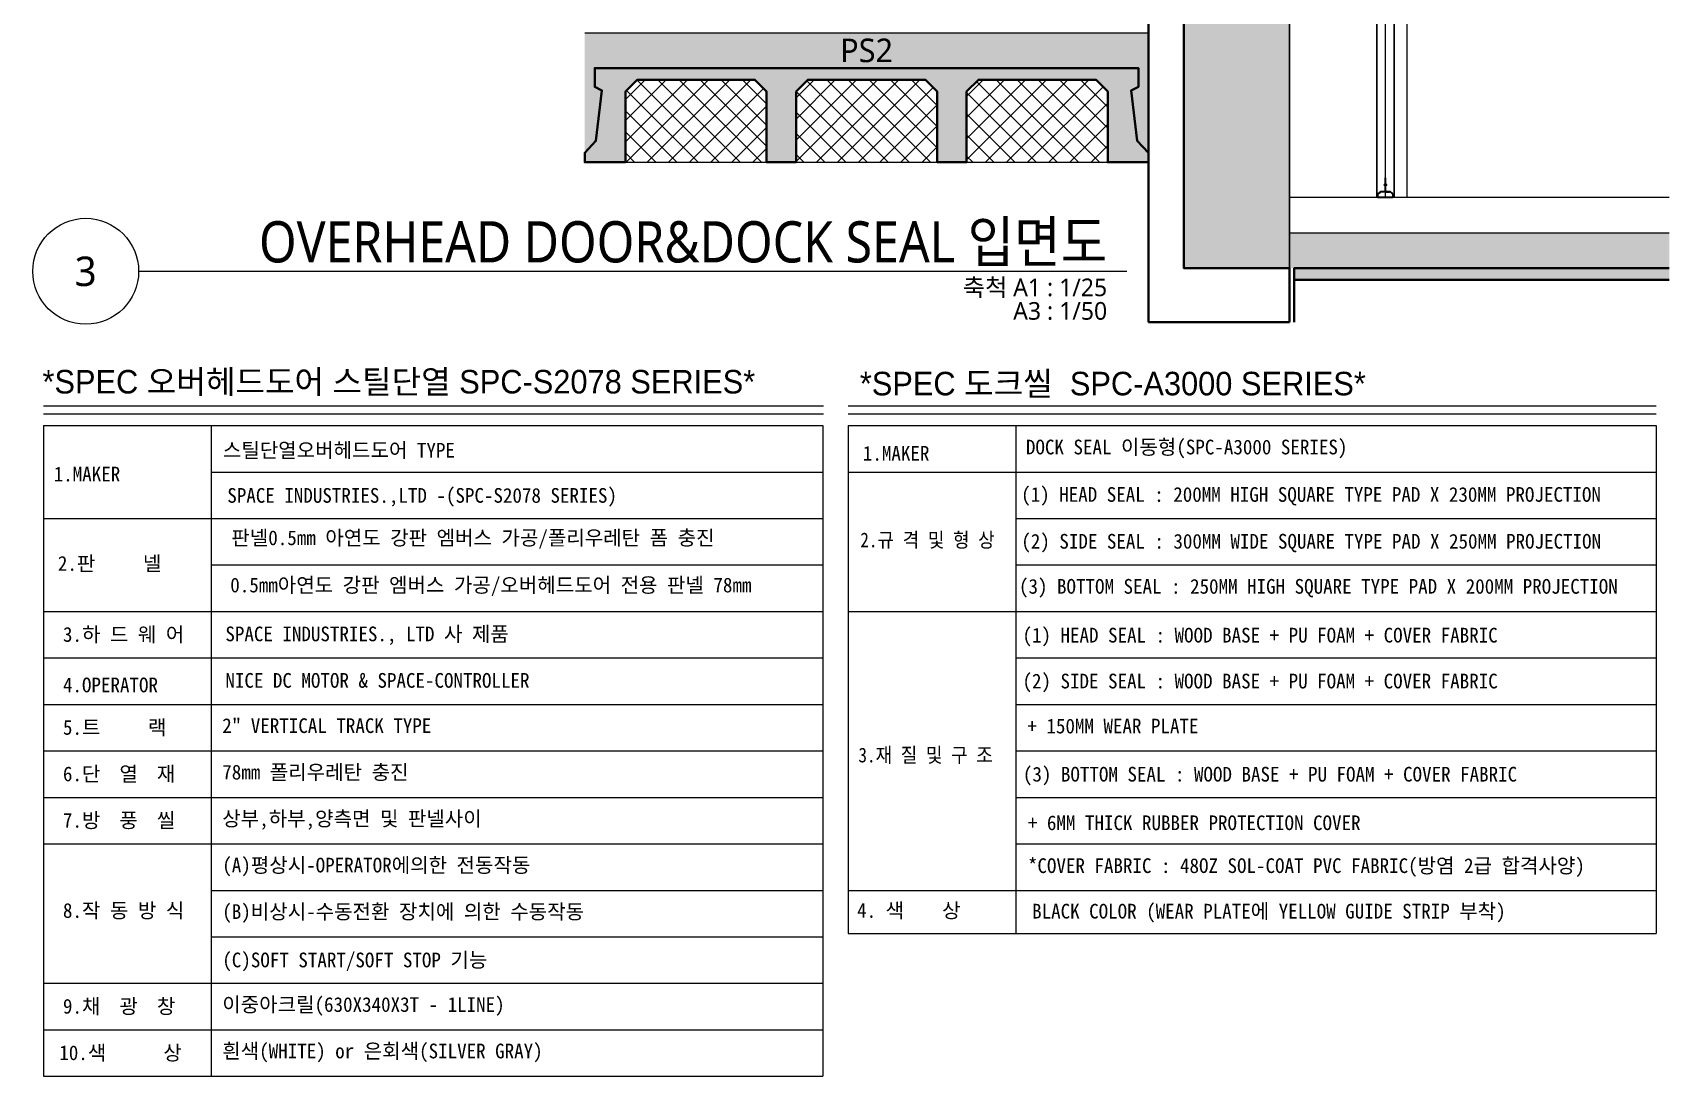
# Model space of a CAD drawing. Header units: millimetres. Extents: x 204328 to 274136, y -196910 to -178068.
# Drawn here: x 235188 to 242143, y -196738 to -192304 of the extents above; entities that cross this region are included whole.
import ezdxf
from ezdxf.enums import TextEntityAlignment as Align

# ---------------------------------------------------------------- set-up
doc = ezdxf.new("R2010")
doc.units = ezdxf.units.MM
for name, pattern in [('0731_main_plan$0$form_$0$y-Landschaft$0$_$1$20120914_Verkehrsflächen_Grün$0$20120628_xref - Gammel$1$3_H-GL_F1_U3 - Default$0${ Offset Lines }', [0]), ('CEN', [62, 60, -1, 0, -1]), ('CENTER', [2, 1.25, -0.25, 0.25, -0.25])]:
    doc.linetypes.add(name, pattern=pattern)
for name, color, linetype, lineweight in [('A-AXIS-LINE', 1, 'CEN', 15), ('A-CONC-LIN1', 2, 'Continuous', 40), ('A-CONC-LIN2', 7, 'Continuous', 25), ('A-ELEV-LIN2', 7, 'Continuous', 25), ('A-ELEV-LIN3', 8, 'Continuous', 18), ('A-MKXX-SYMB', 7, 'Continuous', 25), ('A-XXXX-FIN2', 6, 'Continuous', 20), ('A-XXXX-INSL2', 8, 'Continuous', 18), ('A-XXXX-SYMB', 7, 'Continuous', 25), ('A-XXXX-TXT1', 3, 'Continuous', 25), ('A-XXXX-TXT2', 3, 'Continuous', 25), ('DJ', 7, 'Continuous', 5)]:
    doc.layers.add(name, color=color, linetype=linetype, lineweight=lineweight)
for name, color, linetype in [('A-CONC-SOLD', 253, 'CEN'), ('CEN', 1, 'CEN'), ('OHD', 4, 'Continuous'), ('TIT', 2, 'Continuous')]:
    doc.layers.add(name, color=color, linetype=linetype)
doc.layers.add('A-XXXX-NPLT', color=144, linetype='Continuous', lineweight=15, plot=False)
doc.styles.add('돋움', font='')
doc.styles.add('돋움체', font='')
doc.styles.add('맑은고딕', font='malgun.ttf')
doc.styles.get('돋움').set_extended_font_data('Dotum')
doc.styles.get('돋움체').set_extended_font_data('DotumChe')

# ---------------------------------------------------------------- blocks, each defined once
blk = doc.blocks.new('PS2')
at = {"layer": 'A-CONC-SOLD'}
h = blk.add_hatch(color=256, dxfattribs=at)
h.dxf.hatch_style = 1
h.paths.add_polyline_path([(1197.5, 0), (-1197.5, 0), (-1197.5, -510), (-1150.5, -460), (-1125, -245), (-1155, -230), (-1155, -150), (1155, -150), (1155, -230), (1125, -245), (1150.5, -460), (1197.5, -510)])
h = blk.add_hatch(color=256, dxfattribs=at)
h.dxf.hatch_style = 1
h.paths.add_polyline_path([(-1150.5, -460), (-1197.5, -510), (-1197.5, -550), (-1025, -550), (-1025, -510), (-1025, -250), (-975, -200), (-475, -200), (-425, -250), (-425, -510), (-425, -550), (-300, -550), (-300, -510), (-300, -250), (-250, -200), (250, -200), (300, -250), (300, -510), (300, -550), (425, -550), (425, -510), (425, -250), (475, -200), (975, -200), (1025, -250), (1025, -510), (1025, -550), (1197.5, -550), (1197.5, -510), (1150.5, -460), (1125, -245), (1155, -230), (1155, -150), (-1155, -150), (-1155, -230), (-1125, -245)])
at = {"layer": 'A-XXXX-INSL2'}
h = blk.add_hatch(dxfattribs=at)
h.set_pattern_fill('ANSI37', color=256, scale=20)
h.set_pattern_definition([(45, (-289951.5, -41968), (-44.90128, 44.90128), []), (135, (-289951.5, -41968), (-44.90128, -44.90128), [])])
h.paths.add_polyline_path([(-975, -200), (-1025, -250), (-1025, -510), (-1025, -550), (-425, -550), (-425, -510), (-425, -250), (-475, -200)])
h.paths.add_polyline_path([(-250, -200), (-300, -250), (-300, -510), (-300, -550), (300, -550), (300, -510), (300, -250), (250, -200)])
h.paths.add_polyline_path([(425, -510), (425, -550), (1025, -550), (1025, -510), (1025, -250), (975, -200), (475, -200), (425, -250)])
at = {"layer": 'A-CONC-LIN1', "color": 2, "linetype": '0731_main_plan$0$form_$0$y-Landschaft$0$_$1$20120914_Verkehrsflächen_Grün$0$20120628_xref - Gammel$1$3_H-GL_F1_U3 - Default$0${ Offset Lines }'}
blk.add_lwpolyline([(-300, -250), (-300, -510), (-300, -510), (-300, -550), (-425, -550), (-425, -510), (-425, -510), (-425, -250), (-475, -200), (-975, -200), (-1025, -250), (-1025, -510), (-1025, -510), (-1025, -550), (-1197.5, -550), (-1197.5, -510), (-1150.5, -460), (-1125, -245), (-1155, -230), (-1155, -150), (1155, -150), (1155, -230), (1125, -245), (1150.5, -460), (1197.5, -510), (1197.5, -550), (1025, -550), (1025, -510), (1025, -510), (1025, -250), (975, -200), (475, -200), (425, -250), (425, -510), (425, -510), (425, -550), (300, -550), (300, -510), (300, -510), (300, -250), (250, -200), (-250, -200)], close=True, dxfattribs=at)
at = {"layer": 'A-CONC-LIN2'}
blk.add_line((-1197.5, 0), (1197.5, 0), dxfattribs=at)
at = {"layer": 'A-XXXX-NPLT'}
for p, q in [((-1025, -550), (-425, -550)), ((-300, -550), (300, -550)), ((425, -550), (1025, -550))]:
    blk.add_line(p, q, dxfattribs=at)
at = {"layer": 'A-XXXX-NPLT', "style": '맑은고딕'}
blk.add_text('PS2', height=100, dxfattribs=at).set_placement((0, -75), align=Align.MIDDLE)

msp = doc.modelspace()

# ---------------------------------------------------------------- hatches: boundary and pattern name
at = {"layer": 'A-CONC-SOLD'}
h = msp.add_hatch(color=256, dxfattribs=at)
h.dxf.hatch_style = 1
h.paths.add_polyline_path([(240529.7, -193304.2), (240529.7, -192004.2), (239929.7, -192004.2), (239929.7, -192154.2), (240079.7, -192154.2), (240079.7, -193304.2)])
h = msp.add_hatch(color=256, dxfattribs=at)
h.dxf.hatch_style = 1
h.paths.add_polyline_path([(242143.4, -193304.2), (242143.4, -193154.2), (240529.7, -193154.2), (240529.7, -193304.2)])
h = msp.add_hatch(color=256, dxfattribs=at)
h.dxf.hatch_style = 1
h.paths.add_polyline_path([(242143.4, -193354.2), (242143.4, -193304.2), (240549.7, -193304.2), (240549.7, -193354.2)])

# ---------------------------------------------------------------- linework, layer by layer
at = {"layer": 'A-AXIS-LINE', "ltscale": 1000}
msp.add_line((240529.7, -185119.9, 0), (240529.7, -193534, 0), dxfattribs=at)
at = {"layer": 'A-CONC-LIN1'}
msp.add_line((240549.7, -193354.2, 0), (242143.4, -193354.2, 0), dxfattribs=at)
at = {"layer": 'A-CONC-LIN1', "color": 2, "ltscale": 2}
msp.add_line((239929.7, -193534, 0), (240529.7, -193534), dxfattribs=at)
at = {"layer": 'A-CONC-LIN1', "color": 2, "ltscale": 2, "elevation": 0}
msp.add_lwpolyline([(239929.7, -193534), (239929.7, -192154.2), (240079.7, -192154.2), (240079.7, -193304.2), (240529.7, -193304.2), (240529.7, -193534)], dxfattribs=at)
at = {"layer": 'A-CONC-LIN1', "color": 2, "elevation": 0}
msp.add_lwpolyline([(242143.4, -193304.2), (240549.7, -193304.2), (240549.7, -193534)], dxfattribs=at)
at = {"layer": 'A-CONC-LIN2'}
msp.add_line((240529.7, -193154.2, 0), (242143.4, -193154.2, 0), dxfattribs=at)
at = {"layer": 'A-ELEV-LIN2'}
msp.add_line((241029.7, -193004.2, 0), (241029.7, -185119.9, 0), dxfattribs=at)
at = {"layer": 'A-ELEV-LIN2', "elevation": 0}
msp.add_lwpolyline([(239929.7, -192004.2), (240529.7, -192004.2), (240529.7, -193154.2)], dxfattribs=at)
at = {"layer": 'A-ELEV-LIN3'}
for p, q in [((240899.7, -188381.2, 0), (240899.7, -193004.2, 0)), ((240900.9, -188380.9, 0), (240900.9, -193004.2, 0)), ((240973.5, -188380.9, 0), (240973.5, -193004.2, 0)), ((240974.7, -188381.2, 0), (240974.7, -193004.2, 0))]:
    msp.add_line(p, q, dxfattribs=at)
at = {"layer": 'A-MKXX-SYMB'}
for p, q in [((235233.6, -193890.1), (238548.5, -193890.1)), ((238653.6, -193890.1), (242088.2, -193890.1)), ((235233.6, -193923.3), (238548.5, -193923.3)), ((238653.6, -193923.3), (242088.2, -193923.3))]:
    msp.add_line(p, q, dxfattribs=at)
at = {"layer": 'A-XXXX-FIN2'}
msp.add_line((242143.4, -193004.2, 0), (240529.7, -193004.2, 0), dxfattribs=at)
at = {"layer": 'A-XXXX-NPLT', "elevation": 0}
msp.add_lwpolyline([(240529.7, -193534), (240529.7, -192004.2), (239929.7, -192004.2), (239929.7, -193534)], dxfattribs=at)
at = {"layer": 'A-XXXX-SYMB'}
msp.add_line((235638.4, -193317.8), (239837.8, -193317.8), dxfattribs=at)
msp.add_circle((235413.4, -193317.8), 225, dxfattribs=at)
at = {"layer": 'CEN', "color": 1, "linetype": 'CENTER'}
msp.add_line((240937.2, -193004.2, 0), (240937.2, -188224.6, 0), dxfattribs=at)
at = {"layer": 'DJ', "color": 4}
for p, q in [((240936.9, -193002.7, 0), (240936.9, -188257, 0)), ((240937.6, -193002.7, 0), (240937.6, -188257, 0)), ((240936.9, -193002.7, 0), (240937.6, -193002.7, 0))]:
    msp.add_line(p, q, dxfattribs=at)
at = {"layer": 'DJ', "color": 1, "linetype": 'Continuous'}
for p, q in [((240932.6, -192948.9, 0), (240932.6, -192952.6, 0)), ((240932.8, -192948.8, 0), (240932.7, -192948.8, 0)), ((240932.8, -192952.7, 0), (240932.7, -192952.7, 0)), ((240932.8, -192948.8, 0), (240932.8, -192952.7, 0)), ((240933, -192948.6, 0), (240932.9, -192948.6, 0)), ((240933, -192952.9, 0), (240932.9, -192952.9, 0)), ((240933, -192948.5, 0), (240935.3, -192948.5, 0)), ((240933, -192953, 0), (240933, -192948.5, 0)), ((240933.2, -192948.5, 0), (240933, -192948.7, 0)), ((240933.2, -192948.5, 0), (240933, -192948.7, 0)), ((240933.1, -192948.5, 0), (240933, -192948.6, 0)), ((240933.2, -192948.6, 0), (240933, -192948.8, 0)), ((240933.1, -192948.8, 0), (240933, -192948.9, 0)), ((240933.1, -192948.9, 0), (240933, -192949, 0)), ((240933.1, -192949, 0), (240933, -192949, 0)), ((240933, -192949.1, 0), (240933, -192949.1, 0)), ((240933, -192949.2, 0), (240933, -192949.2, 0)), ((240933, -192949.3, 0), (240933, -192949.3, 0)), ((240933, -192950, 0), (240933, -192950, 0)), ((240933, -192950.1, 0), (240933, -192950.2, 0)), ((240933, -192950.1, 0), (240933, -192950.1, 0)), ((240933, -192950.2, 0), (240933, -192950.2, 0)), ((240933.1, -192950.3, 0), (240933, -192950.4, 0)), ((240933.1, -192950.3, 0), (240933, -192950.3, 0)), ((240933.1, -192950.4, 0), (240933, -192950.6, 0)), ((240933.1, -192950.4, 0), (240933, -192950.5, 0)), ((240933.1, -192950.5, 0), (240933, -192950.6, 0)), ((240933.2, -192950.6, 0), (240933, -192950.8, 0)), ((240933.2, -192950.6, 0), (240933, -192950.7, 0)), ((240933.2, -192950.7, 0), (240933, -192951, 0)), ((240933.2, -192950.7, 0), (240933, -192950.9, 0)), ((240933.2, -192950.8, 0), (240933, -192951, 0)), ((240933.1, -192951, 0), (240933, -192951.1, 0)), ((240933.1, -192951.1, 0), (240933, -192951.2, 0)), ((240933.1, -192951.2, 0), (240933, -192951.3, 0)), ((240933, -192951.3, 0), (240933, -192951.4, 0)), ((240933, -192951.4, 0), (240933, -192951.4, 0)), ((240933, -192951.5, 0), (240933, -192951.5, 0)), ((240933, -192952.2, 0), (240933, -192952.2, 0)), ((240933, -192952.3, 0), (240933, -192952.3, 0)), ((240933, -192952.4, 0), (240933, -192952.5, 0)), ((240933, -192952.4, 0), (240933, -192952.4, 0)), ((240933.1, -192952.5, 0), (240933, -192952.5, 0)), ((240933.1, -192952.6, 0), (240933, -192952.7, 0)), ((240933.1, -192952.6, 0), (240933, -192952.6, 0)), ((240933.1, -192952.7, 0), (240933, -192952.9, 0)), ((240933.1, -192952.7, 0), (240933, -192952.8, 0)), ((240933.2, -192952.8, 0), (240933, -192952.9, 0)), ((240933.2, -192952.9, 0), (240933, -192953, 0)), ((240933, -192953, 0), (240935.3, -192953, 0)), ((240933.2, -192952.9, 0), (240933.1, -192953, 0)), ((240933.2, -192953, 0), (240933.2, -192953, 0)), ((240935, -192950.7, 0), (240933.3, -192950.7, 0)), ((240935.1, -192948.5, 0), (240935, -192948.5, 0)), ((240935.3, -192950.5, 0), (240935, -192950.8, 0)), ((240935.3, -192952.8, 0), (240935, -192953, 0)), ((240935.3, -192948.5, 0), (240935.1, -192948.7, 0)), ((240935.2, -192948.5, 0), (240935.1, -192948.6, 0)), ((240935.1, -192948.5, 0), (240935.1, -192948.6, 0)), ((240935.3, -192948.6, 0), (240935.1, -192948.8, 0)), ((240935.3, -192950.4, 0), (240935.1, -192950.5, 0)), ((240935.3, -192950.5, 0), (240935.1, -192950.7, 0)), ((240935.3, -192950.6, 0), (240935.1, -192950.8, 0)), ((240935.3, -192950.7, 0), (240935.1, -192950.9, 0)), ((240935.3, -192950.8, 0), (240935.1, -192950.9, 0)), ((240935.3, -192950.9, 0), (240935.1, -192951, 0)), ((240935.3, -192950.9, 0), (240935.1, -192951, 0)), ((240935.3, -192952.6, 0), (240935.1, -192952.7, 0)), ((240935.3, -192952.7, 0), (240935.1, -192952.9, 0)), ((240935.3, -192952.8, 0), (240935.1, -192953, 0)), ((240935.3, -192948.7, 0), (240935.2, -192948.8, 0)), ((240935.3, -192948.8, 0), (240935.2, -192948.9, 0)), ((240935.3, -192948.9, 0), (240935.2, -192949, 0)), ((240935.3, -192948.9, 0), (240935.2, -192948.9, 0)), ((240935.3, -192949, 0), (240935.2, -192949.1, 0)), ((240935.3, -192949.1, 0), (240935.2, -192949.1, 0)), ((240935.3, -192949.2, 0), (240935.2, -192949.2, 0)), ((240935.3, -192950.1, 0), (240935.2, -192950.2, 0)), ((240935.3, -192950.1, 0), (240935.2, -192950.1, 0)), ((240935.3, -192950.2, 0), (240935.2, -192950.3, 0)), ((240935.3, -192950.3, 0), (240935.2, -192950.4, 0)), ((240935.3, -192951, 0), (240935.2, -192951.1, 0)), ((240935.3, -192951.1, 0), (240935.2, -192951.2, 0)), ((240935.3, -192951.2, 0), (240935.2, -192951.2, 0)), ((240935.3, -192951.3, 0), (240935.2, -192951.4, 0)), ((240935.3, -192951.3, 0), (240935.2, -192951.3, 0)), ((240935.3, -192951.4, 0), (240935.2, -192951.4, 0)), ((240935.3, -192951.5, 0), (240935.2, -192951.5, 0)), ((240935.3, -192952.3, 0), (240935.2, -192952.3, 0)), ((240935.3, -192952.4, 0), (240935.2, -192952.5, 0)), ((240935.3, -192952.4, 0), (240935.2, -192952.4, 0)), ((240935.3, -192952.5, 0), (240935.2, -192952.6, 0)), ((240935.3, -192952.9, 0), (240935.2, -192953, 0)), ((240935.3, -192953, 0), (240935.3, -192948.5, 0)), ((240935.3, -192949.3, 0), (240935.3, -192949.3, 0)), ((240935.3, -192950, 0), (240935.2, -192950, 0)), ((240935.3, -192952.2, 0), (240935.3, -192952.2, 0)), ((240941.4, -192948.5, 0), (240939.2, -192948.5, 0)), ((240939.2, -192948.5, 0), (240939.3, -192948.7, 0)), ((240939.2, -192948.5, 0), (240939.3, -192948.6, 0)), ((240939.2, -192953, 0), (240939.2, -192948.5, 0)), ((240939.2, -192948.6, 0), (240939.3, -192948.8, 0)), ((240939.2, -192948.7, 0), (240939.3, -192948.8, 0)), ((240939.2, -192948.8, 0), (240939.2, -192948.9, 0)), ((240939.2, -192948.9, 0), (240939.2, -192949, 0)), ((240939.2, -192948.9, 0), (240939.2, -192948.9, 0)), ((240939.2, -192949, 0), (240939.2, -192949.1, 0)), ((240939.2, -192949.1, 0), (240939.2, -192949.1, 0)), ((240939.2, -192949.2, 0), (240939.2, -192949.2, 0)), ((240939.2, -192949.3, 0), (240939.2, -192949.3, 0)), ((240939.2, -192950, 0), (240939.2, -192950, 0)), ((240939.2, -192950.1, 0), (240939.2, -192950.2, 0)), ((240939.2, -192950.1, 0), (240939.2, -192950.1, 0)), ((240939.2, -192950.2, 0), (240939.2, -192950.3, 0)), ((240939.2, -192950.3, 0), (240939.2, -192950.4, 0)), ((240939.2, -192950.4, 0), (240939.3, -192950.5, 0)), ((240939.2, -192950.5, 0), (240939.4, -192950.8, 0)), ((240939.2, -192950.5, 0), (240939.4, -192950.7, 0)), ((240939.2, -192950.6, 0), (240939.4, -192950.8, 0)), ((240939.2, -192950.7, 0), (240939.3, -192950.9, 0)), ((240939.2, -192950.8, 0), (240939.3, -192950.9, 0)), ((240939.2, -192950.9, 0), (240939.3, -192951, 0)), ((240939.2, -192950.9, 0), (240939.3, -192951, 0)), ((240939.2, -192951, 0), (240939.2, -192951.1, 0)), ((240939.2, -192951.1, 0), (240939.2, -192951.2, 0)), ((240939.2, -192951.2, 0), (240939.2, -192951.2, 0)), ((240939.2, -192951.3, 0), (240939.2, -192951.4, 0)), ((240939.2, -192951.3, 0), (240939.2, -192951.3, 0)), ((240939.2, -192951.4, 0), (240939.2, -192951.4, 0)), ((240939.2, -192951.5, 0), (240939.2, -192951.5, 0)), ((240939.2, -192952.2, 0), (240939.2, -192952.2, 0)), ((240939.2, -192952.3, 0), (240939.2, -192952.3, 0)), ((240939.2, -192952.4, 0), (240939.2, -192952.5, 0)), ((240939.2, -192952.4, 0), (240939.2, -192952.4, 0)), ((240939.2, -192952.5, 0), (240939.2, -192952.6, 0)), ((240939.2, -192952.6, 0), (240939.3, -192952.7, 0)), ((240939.2, -192952.7, 0), (240939.3, -192952.9, 0)), ((240939.2, -192952.8, 0), (240939.3, -192953, 0)), ((240939.2, -192952.8, 0), (240939.4, -192953, 0)), ((240939.2, -192952.9, 0), (240939.2, -192953, 0)), ((240941.4, -192953, 0), (240939.2, -192953, 0)), ((240939.3, -192948.5, 0), (240939.4, -192948.6, 0)), ((240939.3, -192948.5, 0), (240939.4, -192948.5, 0)), ((240939.4, -192950.7, 0), (240941.2, -192950.7, 0)), ((240941.2, -192948.5, 0), (240941.4, -192948.7, 0)), ((240941.2, -192948.6, 0), (240941.4, -192948.8, 0)), ((240941.2, -192950.6, 0), (240941.4, -192950.8, 0)), ((240941.2, -192950.7, 0), (240941.4, -192951, 0)), ((240941.2, -192950.7, 0), (240941.4, -192950.9, 0)), ((240941.2, -192950.8, 0), (240941.4, -192951, 0)), ((240941.2, -192952.9, 0), (240941.3, -192953, 0)), ((240941.2, -192952.9, 0), (240941.4, -192953, 0)), ((240941.2, -192953, 0), (240941.2, -192953, 0)), ((240941.3, -192948.5, 0), (240941.4, -192948.7, 0)), ((240941.3, -192948.5, 0), (240941.4, -192948.6, 0)), ((240941.3, -192948.8, 0), (240941.4, -192948.9, 0)), ((240941.3, -192948.9, 0), (240941.4, -192949, 0)), ((240941.3, -192950.3, 0), (240941.4, -192950.4, 0)), ((240941.3, -192950.4, 0), (240941.4, -192950.6, 0)), ((240941.3, -192950.4, 0), (240941.4, -192950.5, 0)), ((240941.3, -192950.5, 0), (240941.4, -192950.6, 0)), ((240941.3, -192950.6, 0), (240941.4, -192950.7, 0)), ((240941.3, -192951, 0), (240941.4, -192951.1, 0)), ((240941.3, -192951.1, 0), (240941.4, -192951.2, 0)), ((240941.3, -192951.2, 0), (240941.4, -192951.3, 0)), ((240941.3, -192952.6, 0), (240941.4, -192952.7, 0)), ((240941.3, -192952.6, 0), (240941.4, -192952.6, 0)), ((240941.3, -192952.7, 0), (240941.4, -192952.9, 0)), ((240941.3, -192952.7, 0), (240941.4, -192952.8, 0)), ((240941.3, -192952.8, 0), (240941.4, -192952.9, 0)), ((240941.4, -192953, 0), (240941.4, -192948.5, 0)), ((240941.4, -192948.6, 0), (240941.5, -192948.6, 0)), ((240941.4, -192949, 0), (240941.4, -192949, 0)), ((240941.4, -192949.1, 0), (240941.4, -192949.1, 0)), ((240941.4, -192949.2, 0), (240941.4, -192949.2, 0)), ((240941.4, -192949.3, 0), (240941.4, -192949.3, 0)), ((240941.4, -192950, 0), (240941.4, -192950, 0)), ((240941.4, -192950.1, 0), (240941.4, -192950.2, 0)), ((240941.4, -192950.1, 0), (240941.4, -192950.1, 0)), ((240941.4, -192950.2, 0), (240941.4, -192950.2, 0)), ((240941.4, -192950.3, 0), (240941.4, -192950.3, 0)), ((240941.4, -192951.3, 0), (240941.4, -192951.4, 0)), ((240941.4, -192951.4, 0), (240941.4, -192951.4, 0)), ((240941.4, -192951.5, 0), (240941.4, -192951.5, 0)), ((240941.4, -192952.2, 0), (240941.4, -192952.2, 0)), ((240941.4, -192952.3, 0), (240941.4, -192952.3, 0)), ((240941.4, -192952.4, 0), (240941.4, -192952.5, 0)), ((240941.4, -192952.4, 0), (240941.4, -192952.4, 0)), ((240941.4, -192952.5, 0), (240941.4, -192952.5, 0)), ((240941.4, -192952.9, 0), (240941.5, -192952.9, 0)), ((240941.6, -192948.8, 0), (240941.6, -192952.7, 0)), ((240941.6, -192948.8, 0), (240941.7, -192948.8, 0)), ((240941.6, -192952.7, 0), (240941.7, -192952.7, 0)), ((240941.9, -192948.9, 0), (240941.9, -192952.6, 0))]:
    msp.add_line(p, q, dxfattribs=at)
at = {"layer": 'DJ', "color": 5, "elevation": 0}
for points in [[(240936.9, -192920.7), (240936.9, -192982.3), (240920.3, -192982.3), (240920.3, -192980.7), (240935.3, -192980.7), (240935.3, -192920.7)], [(240937.6, -192920.7), (240937.6, -192982.3), (240954.2, -192982.3), (240954.2, -192980.7), (240939.2, -192980.7), (240939.2, -192920.7)]]:
    msp.add_lwpolyline(points, close=True, dxfattribs=at)
at = {"layer": 'DJ', "color": 6, "lineweight": 9, "elevation": 0}
msp.add_lwpolyline([(240932.2, -192980.7), (240932.2, -192979.2), (240917.2, -192979.2), (240905.2, -192989.2), (240905.2, -193004.2), (240969.2, -193004.2), (240969.2, -192989.2), (240957.2, -192979.2), (240942.2, -192979.2), (240942.2, -192980.7), (240956.7, -192980.7), (240967.7, -192989.9), (240967.7, -193002.7), (240906.7, -193002.7), (240906.7, -192989.9), (240917.7, -192980.7)], close=True, dxfattribs=at)
at = {"layer": 'DJ', "color": 1, "linetype": 'Continuous'}
for centre, radius, start, end in [((240932.6, -192950.7, 0), 1.8, 90, 270), ((240932.7, -192948.9, 0), 0.135, 90, 180), ((240932.7, -192952.6, 0), 0.135, 180, 270), ((240932.9, -192948.8, 0), 0.135, 90, 180), ((240932.9, -192952.7, 0), 0.135, 180, 270), ((240935, -192949.5, 0), 2.02, 151.24033, 184.28105), ((240935, -192949.8, 0), 2.02, 175.71895, 208.75967), ((240935, -192951.7, 0), 2.02, 151.24033, 184.28105), ((240935, -192952, 0), 2.02, 175.71895, 208.75967), ((240933.2, -192949.5, 0), 2.02, 355.71895, 28.75967), ((240933.2, -192949.8, 0), 2.02, 331.24033, 4.28105), ((240933.2, -192951.7, 0), 2.02, 355.71895, 28.75967), ((240933.2, -192952, 0), 2.02, 331.24033, 4.28105), ((240941.2, -192949.5, 0), 2.02, 151.24033, 184.28105), ((240941.2, -192949.8, 0), 2.02, 175.71895, 208.75967), ((240941.2, -192951.7, 0), 2.02, 151.24033, 184.28105), ((240941.2, -192952, 0), 2.02, 175.71895, 208.75967), ((240939.4, -192949.5, 0), 2.02, 355.71895, 28.75967), ((240939.4, -192949.8, 0), 2.02, 331.24033, 4.28105), ((240939.4, -192951.7, 0), 2.02, 355.71895, 28.75967), ((240939.4, -192952, 0), 2.02, 331.24033, 4.28105), ((240941.5, -192948.8, 0), 0.135, 0, 90), ((240941.5, -192952.7, 0), 0.135, 270, 0), ((240941.7, -192948.9, 0), 0.135, 0, 90), ((240941.7, -192952.6, 0), 0.135, 270, 0), ((240941.9, -192950.7, 0), 1.8, 270, 90)]:
    msp.add_arc(centre, radius, start, end, dxfattribs=at)
at = {"layer": 'OHD', "color": 7}
for p, q in [((235233.6, -193973.3), (235233.6, -196736)), ((235233.6, -193973.3), (238546.3, -193973.3)), ((235946.2, -193973.3), (235946.2, -196738.2)), ((238546.3, -193973.3), (238546.3, -196738.2)), ((238653.6, -193973.3), (238653.6, -196131.1)), ((238653.6, -193973.3), (242088.2, -193973.3)), ((239366.2, -193973.3), (239366.2, -196131.1)), ((242088.2, -193973.3), (242088.2, -196131.1)), ((235946.2, -194170.8), (238546.3, -194170.8)), ((238653.6, -194170.8), (242088.2, -194170.8)), ((235233.6, -194368.3), (238546.3, -194368.3)), ((239366.2, -194368.3), (242088.2, -194368.3)), ((235946.2, -194565.8), (238546.3, -194565.8)), ((239366.2, -194565.8), (242088.2, -194565.8)), ((235233.6, -194763.3), (238546.3, -194763.3)), ((238653.6, -194763.3), (242088.2, -194763.3)), ((235233.6, -194960.8), (238546.3, -194960.8)), ((239366.2, -194960.8), (242088.2, -194960.8)), ((235233.6, -195158.3), (238546.3, -195158.3)), ((239366.2, -195158.3), (242088.2, -195158.3)), ((235233.6, -195355.7), (238546.3, -195355.7)), ((239366.2, -195355.7), (242088.2, -195355.7)), ((235233.6, -195553.2), (238546.3, -195553.2)), ((239366.2, -195553.2), (242088.2, -195553.2)), ((235233.6, -195750.7), (238546.3, -195750.7)), ((239366.2, -195750.7), (242088.2, -195750.7)), ((235946.2, -195948.2), (238546.3, -195948.2)), ((238653.6, -195948.2), (242088.2, -195948.2)), ((238653.6, -196131.1), (242088.2, -196131.1)), ((235946.2, -196145.7), (238546.3, -196145.7)), ((235233.6, -196343.2), (238546.3, -196343.2)), ((235233.6, -196540.7), (238546.3, -196540.7)), ((235235.8, -196738.2), (238546.3, -196738.2))]:
    msp.add_line(p, q, dxfattribs=at)
at = {"layer": 'TIT', "color": 7}
msp.add_arc((235235.8, -196736), 2.2, 180, 270, dxfattribs=at)

# ---------------------------------------------------------------- block references
msp.add_blockref('PS2', (238732.2, -192304.2, 0))

# ---------------------------------------------------------------- texts
at = {"layer": 'A-XXXX-TXT1', "style": '맑은고딕', "width": 0.9}
msp.add_text('OVERHEAD DOOR&DOCK SEAL 입면도', height=175, dxfattribs=at).set_placement((239754.5, -193192.8), align=Align.MIDDLE_RIGHT)
at = {"layer": 'A-XXXX-TXT1', "style": '맑은고딕'}
msp.add_text('3', height=125, dxfattribs=at).set_placement((235413.4, -193317.8), align=Align.MIDDLE)
for s, p in [('축척 A1 : 1/25', (239754.5, -193386.1)), ('A3 : 1/50', (239754.5, -193486.1))]:
    msp.add_text(s, height=75, dxfattribs=at).set_placement(p, align=Align.MIDDLE_RIGHT)
at = {"layer": 'A-XXXX-TXT2', "style": '돋움'}
for s, p in [('*SPEC 오버헤드도어 스틸단열 SPC-S2078 SERIES*', (235229.8, -193837.1)), ('*SPEC 도크씰  SPC-A3000 SERIES*', (238703.3, -193845))]:
    msp.add_text(s, height=100, dxfattribs=at).set_placement(p)
at = {"layer": 'A-XXXX-TXT2', "color": 0, "style": '돋움체'}
for s, p in [('스틸단열오버헤드도어 TYPE', (235996.4, -194109.4)), ('DOCK SEAL 이동형(SPC-A3000 SERIES)', (239409.3, -194095.8)), ('1.MAKER', (238716.4, -194122.5)), ('1.MAKER', (235277.5, -194210.7)), ('SPACE INDUSTRIES.,LTD -(SPC-S2078 SERIES)', (236015.3, -194301.4)), ('(1) HEAD SEAL : 200MM HIGH SQUARE TYPE PAD X 230MM PROJECTION', (239389.2, -194297.4)), ('판넬0.5mm 아연도 강판 엠버스 가공/폴리우레탄 폼 충진', (236032.5, -194481.4)), ('(2) SIDE SEAL : 300MM WIDE SQUARE TYPE PAD X 250MM PROJECTION', (239389.8, -194496.3)), ('2.판     넬', (235295.3, -194590.3)), ('0.5mm아연도 강판 엠버스 가공/오버헤드도어 전용 판넬 78mm', (236027.9, -194682.2)), ('(3) BOTTOM SEAL : 250MM HIGH SQUARE TYPE PAD X 200MM PROJECTION', (239379.8, -194687.8)), ('3.하 드 웨 어', (235316.8, -194892.1)), ('SPACE INDUSTRIES., LTD 사 제품', (236007.1, -194889.9)), ('(1) HEAD SEAL : WOOD BASE + PU FOAM + COVER FABRIC', (239394.7, -194895.2)), ('4.OPERATOR', (235316.8, -195106.8)), ('NICE DC MOTOR & SPACE-CONTROLLER', (236007.1, -195087.4)), ('(2) SIDE SEAL : WOOD BASE + PU FOAM + COVER FABRIC', (239394.7, -195090.2)), ('5.트     랙', (235316.8, -195287.1)), ('2" VERTICAL TRACK TYPE', (235993.9, -195279.7)), ('+ 150MM WEAR PLATE', (239415.6, -195281.3)), ('6.단  열  재', (235316.8, -195484.6)), ('78mm 폴리우레탄 충진', (235993.9, -195477.2)), ('(3) BOTTOM SEAL : WOOD BASE + PU FOAM + COVER FABRIC', (239396.4, -195486)), ('7.방  풍  씰', (235316.8, -195682)), ('상부,하부,양측면 및 판넬사이', (235993.9, -195674.7)), ('+ 6MM THICK RUBBER PROTECTION COVER', (239417.8, -195692.4)), ('(A)평상시-OPERATOR에의한 전동작동', (235993.9, -195872.2)), ('*COVER FABRIC : 48OZ SOL-COAT PVC FABRIC(방염 2급 합격사양)', (239417.8, -195874.6)), ('8.작 동 방 식', (235316.8, -196065.1)), ('(B)비상시-수동전환 장치에 의한 수동작동', (235993.9, -196069.7)), ('4. 색    상', (238691.9, -196064.8)), ('BLACK COLOR (WEAR PLATE에 YELLOW GUIDE STRIP 부착)', (239435.6, -196068)), ('(C)SOFT START/SOFT STOP 기능', (235994.1, -196275.3)), ('9.채  광  창', (235316.8, -196472)), ('이중아크릴(630X340X3T - 1LINE)', (235993.9, -196464.6)), ('10.색      상', (235301.3, -196669.5)), ('흰색(WHITE) or 은회색(SILVER GRAY)', (235993.9, -196662.1))]:
    msp.add_text(s, height=62.5, dxfattribs=at).set_placement(p)
at = {"layer": 'A-XXXX-TXT2', "color": 0, "style": '돋움체', "width": 0.9}
for s, p in [('2.규 격 및 형 상', (238705.6, -194490.5)), ('3.재 질 및 구 조', (238697.5, -195404.5))]:
    msp.add_text(s, height=62.5, dxfattribs=at).set_placement(p)

doc.saveas('drawing.dxf')
